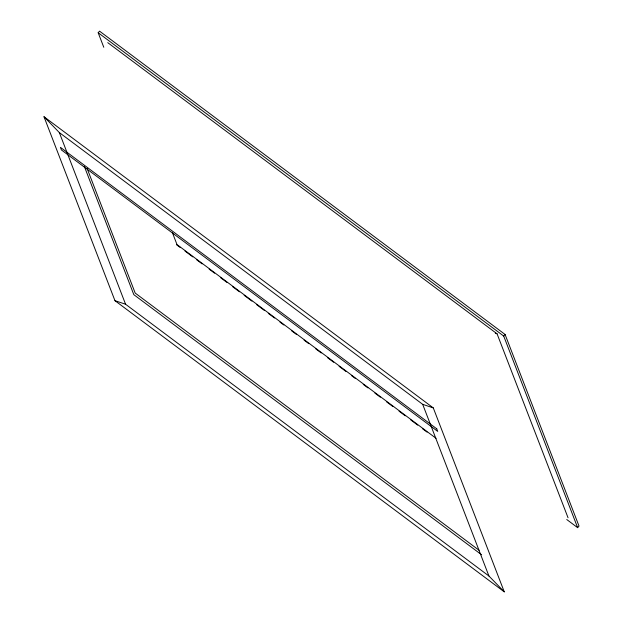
<?xml version="1.0" encoding="UTF-8"?>
<svg xmlns="http://www.w3.org/2000/svg" width="623" height="623" viewBox="0 0 623 623"><rect width="100%" height="100%" fill="white"/><g stroke="black" fill="none" stroke-linecap="round" stroke-linejoin="round"><path stroke-width="0.93" d="M103.784 47.278L98.177 32.746L99.548 31.15L505.082 334.465L579.016 526.069L577.646 527.665L566.743 519.52M577.646 527.665L503.711 336.062L505.082 334.465M495.308 333.227L497.076 333.827L568.051 517.768M114.959 300.668L125.573 304.242L488.93 576.01L504.272 591.85L433.289 407.909L43.984 116.727L114.959 300.668L504.272 591.85M43.984 116.727L59.325 132.567L422.682 404.335L433.289 407.909M98.177 32.746L503.711 336.062M107.763 42.644L497.076 333.827M436.077 438.319L176.987 244.535L172.446 232.784M176.434 244.668L180.327 247.58M185 251.069L192.78 256.894M196.673 259.807L202.117 263.879M209.126 269.12L214.577 273.193M220.799 277.85L227.029 282.507M232.472 286.58L239.481 291.821M244.154 295.318L251.933 301.135M256.606 304.631L264.386 310.449M268.279 313.361L274.509 318.018M279.953 322.091L283.847 325.004M291.626 330.829L296.299 334.317M304.086 340.142L308.751 343.631M315.76 348.872L321.211 352.953M327.433 357.61L333.663 362.267M339.107 366.34L346.115 371.581M351.559 375.653L355.453 378.566M363.24 384.383L367.905 387.88M374.914 393.121L380.365 397.194M386.587 401.851L392.817 406.508M399.039 411.164L405.269 415.821M410.721 419.894L417.721 425.135M422.394 428.632L427.059 432.121M479.095 550.288L135.191 293.067L87.08 168.374M481.618 554.797L133.82 294.663L84.307 166.349M422.682 404.335L488.93 576.01M59.325 132.567L125.573 304.242M436.739 428.803L60.408 147.332L61.412 149.941L437.743 431.412L436.739 428.803"/></g></svg>
